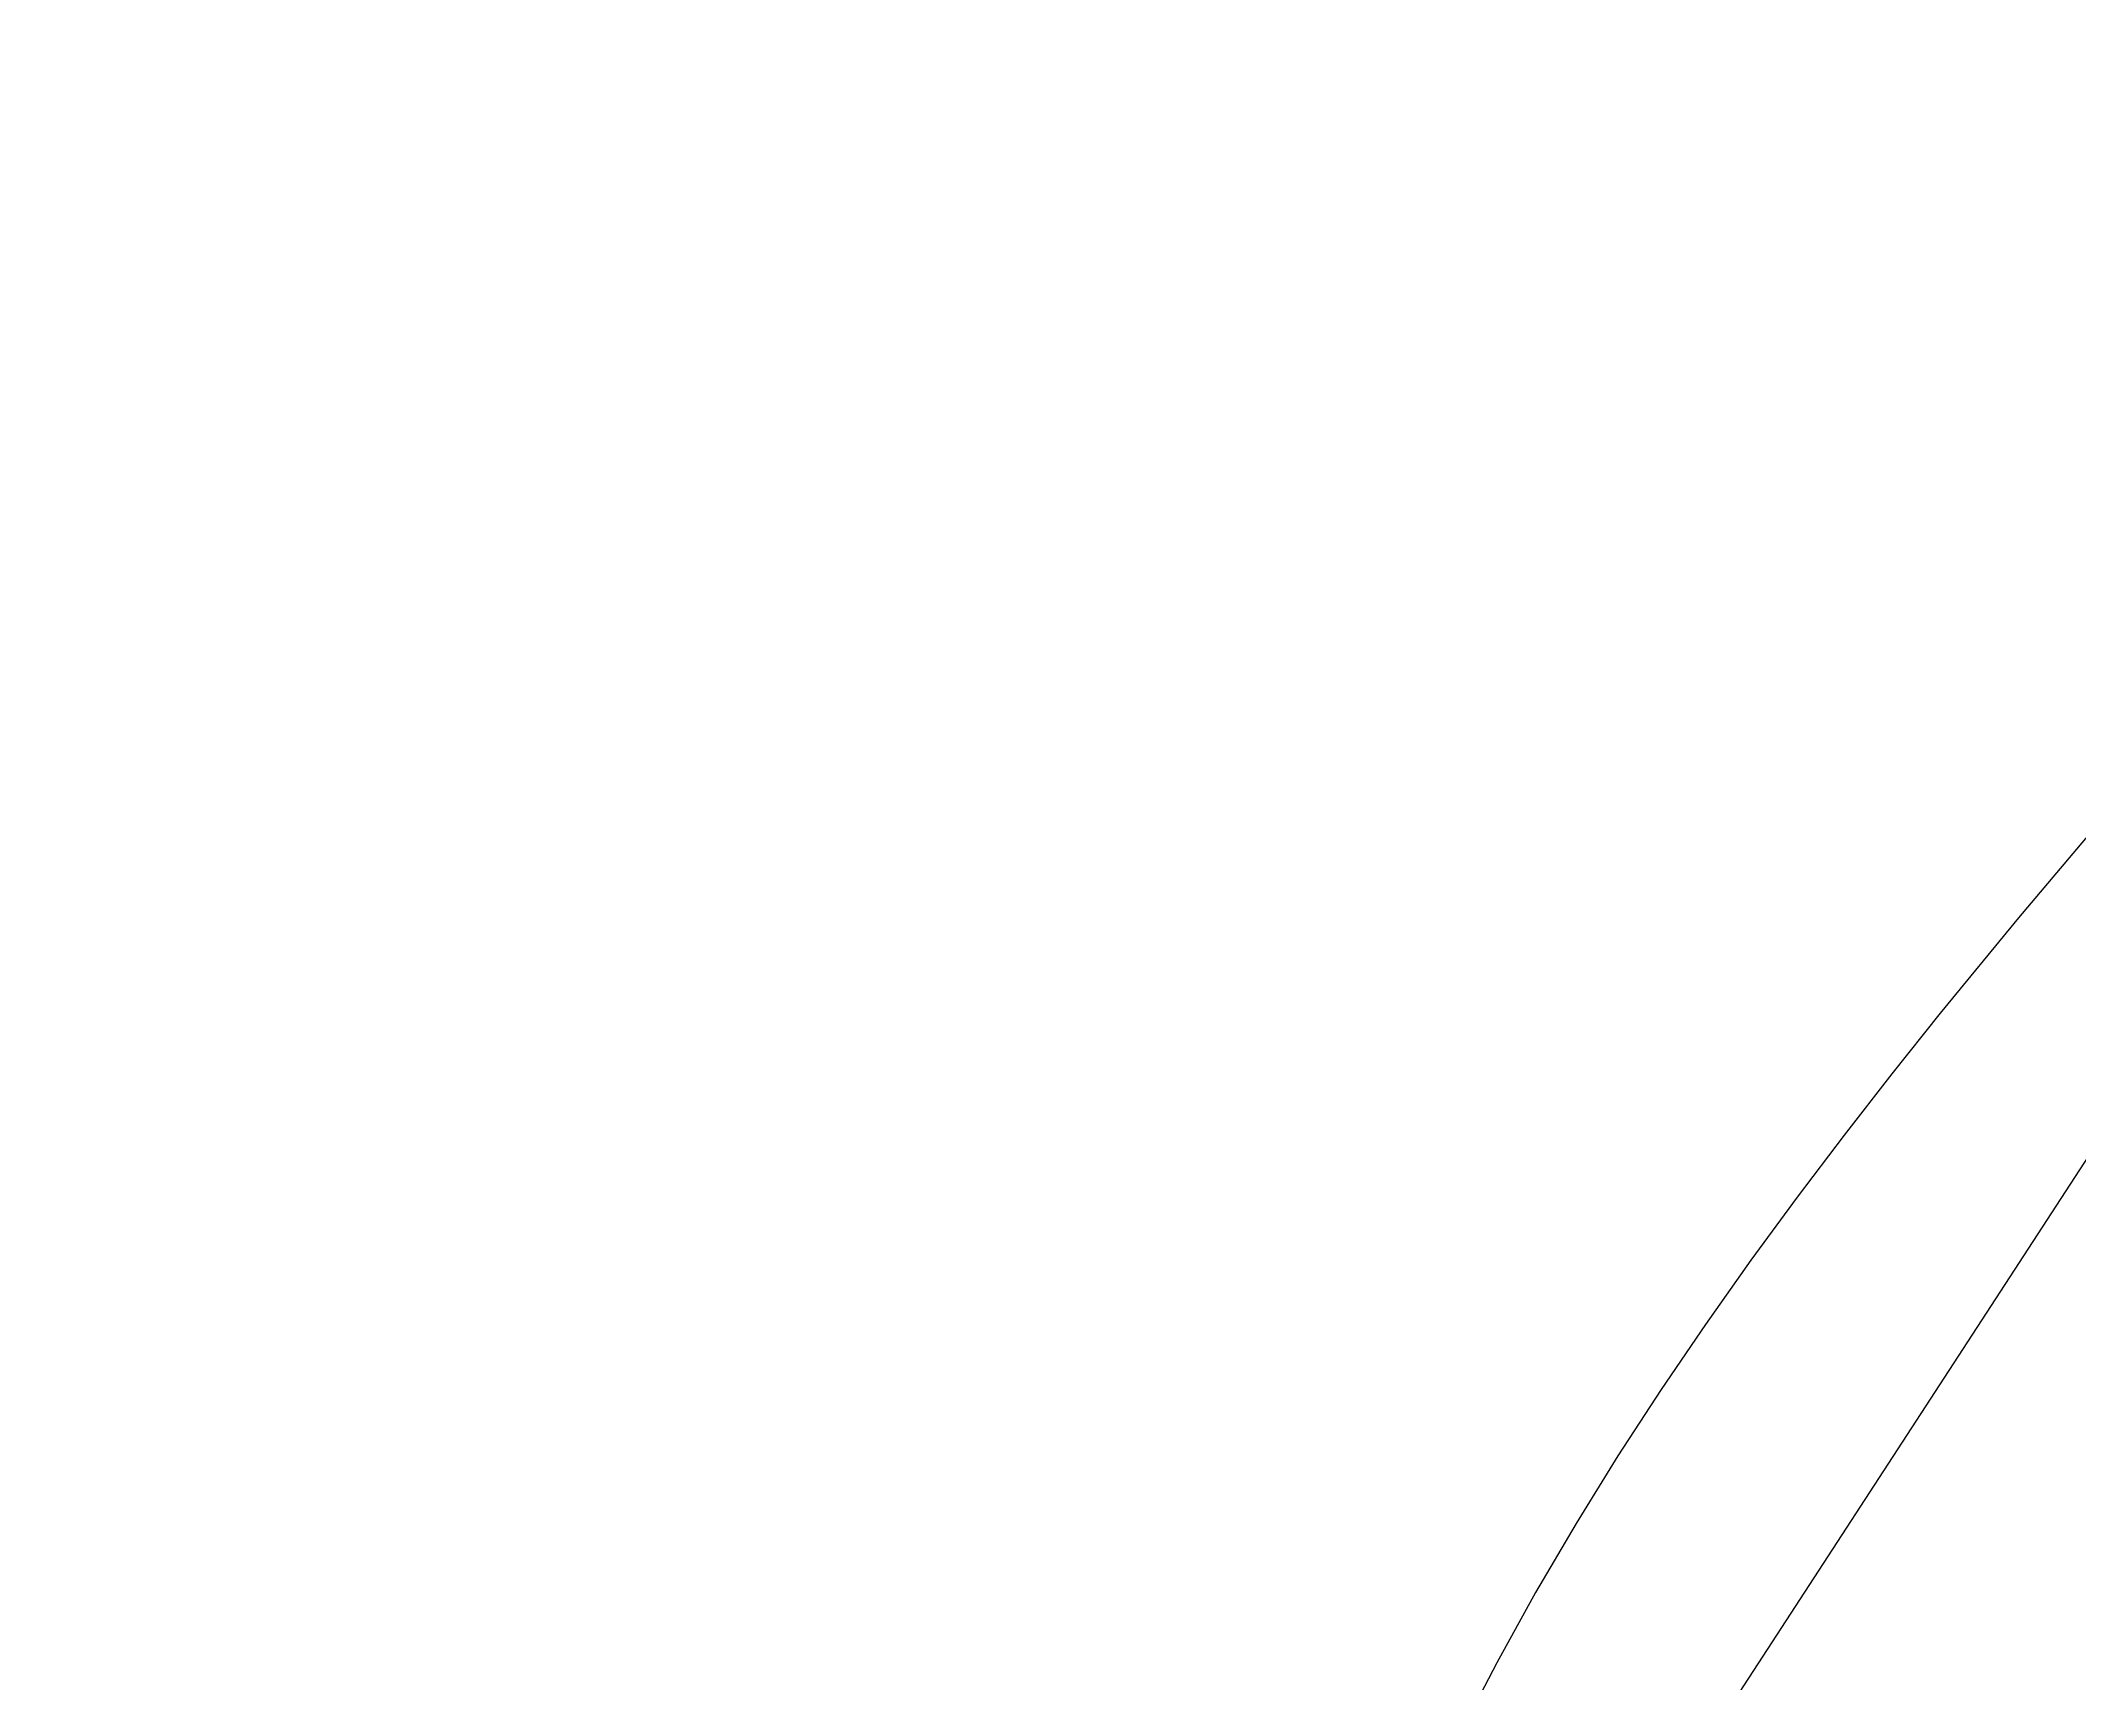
# Model space of a CAD drawing. Extents: x -200 to 162, y 0 to 712.
# Drawn here: x -193.4 to -129.7, y 483.8 to 535.2 of the extents above; entities that cross this region are included whole.
import ezdxf

# ---------------------------------------------------------------- set-up
doc = ezdxf.new("R2010")
doc.units = 0

# ---------------------------------------------------------------- blocks, each defined once
blk = doc.blocks.new('Pattern_3436680_M')
at = {"layer": '1'}
blk.add_lwpolyline([(-93.752914, 502.257843), (-96.365067, 517.184448), (-101.216232, 531.364746), (-129.117874, 500.762238), (-144.417679, 477.252808), (-148.895645, 463.445679), (-148.149307, 440.309387), (-139.939682, 441.428894), (-135.461685, 447.772705), (-132.103195, 455.982361), (-125.013046, 465.311493)], close=True, dxfattribs=at)
at = {"layer": '14'}
blk.add_lwpolyline([(-129.117416, 510.688293), (-131.608139, 507.74115), (-134.05545, 504.75528), (-135.56691, 502.860077), (-137.056274, 500.946625), (-138.524841, 499.006287), (-139.96991, 497.035492), (-141.389038, 495.029724), (-142.774109, 492.992615), (-144.12442, 490.916931), (-145.433823, 488.803619), (-146.698242, 486.650024), (-147.914215, 484.452484), (-149.075531, 482.212219)], dxfattribs=at)
at = {"layer": '84'}
blk.add_lwpolyline([(-93.752914, 502.257843), (-96.365067, 517.184448), (-101.216232, 531.364746), (-101.216232, 531.364746), (-129.117874, 500.762238), (-144.417679, 477.252808), (-148.895645, 463.445679), (-148.149307, 440.309387), (-148.149307, 440.309387), (-139.939682, 441.428894), (-135.461685, 447.772705), (-132.103195, 455.982361), (-125.013046, 465.311493), (-93.752914, 502.257843)], close=True, dxfattribs=at)

msp = doc.modelspace()

# ---------------------------------------------------------------- block references
at = {"layer": '1'}
msp.add_blockref('Pattern_3436680_M', (0, 0), dxfattribs=at)

doc.saveas('drawing.dxf')
